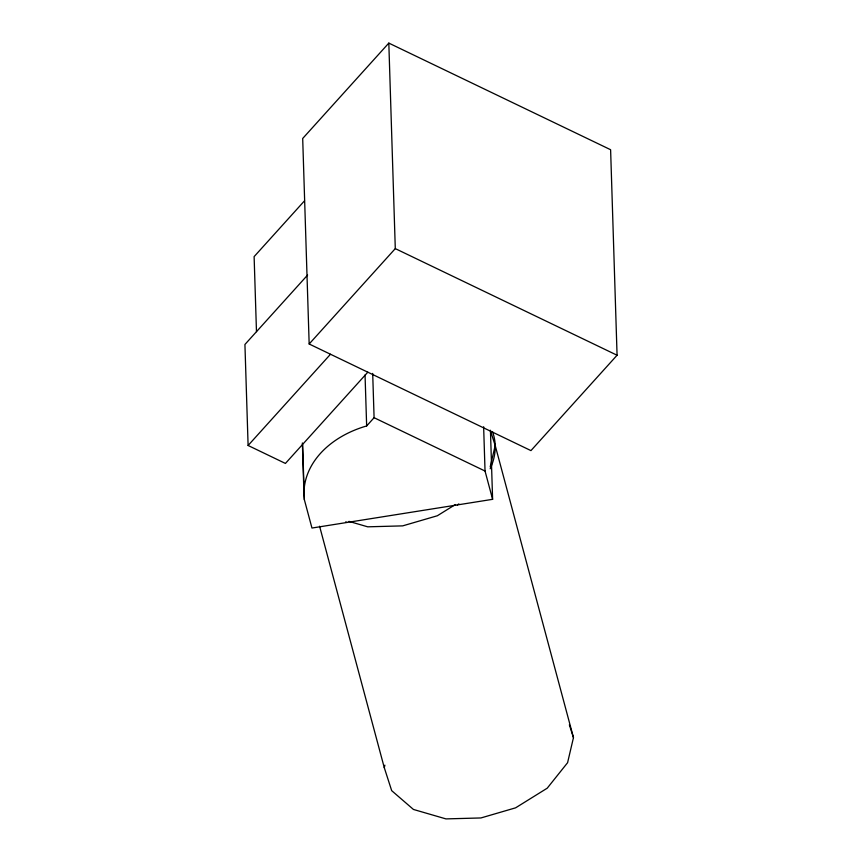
<?xml version="1.0" encoding="UTF-8"?>
<svg xmlns="http://www.w3.org/2000/svg" width="862" height="862" viewBox="0 0 862 862"><rect width="100%" height="100%" fill="white"/><g stroke="black" fill="none" stroke-linecap="round" stroke-linejoin="round"><path stroke-width="1.29" d="M490.273 430.203L495.208 445.525L573.467 737.613L567.584 762.708L547.219 788.191L515.605 807.834L480.931 817.952L445.966 818.9L413.437 809.45L391.682 790.659L384.28 767.676L384.872 765.165M490.209 466.859L495.208 445.525M388.816 43.1L302.691 138.48L309.167 343.992L530.949 450.61L617.073 355.23L610.608 149.719L388.816 43.1L395.292 248.612L309.167 343.992M304.512 200.814L254.118 256.628L256.477 331.654M307.605 275.053L244.927 344.477L248.105 445.482L285.419 463.433L367.815 372.19M248.105 445.482L330.491 354.25M490.456 430.881L492.611 499.324L311.958 528.04L304.372 499.744L304.017 495.305A96.425 70.899 -1.8 0 1 366.652 425.947L374.086 417.704L372.696 373.418M455.405 504.529L437.346 515.756L402.673 525.874L367.708 526.822L348.938 521.37M395.292 248.612L617.073 355.23M374.086 417.704L485.037 471.04L492.611 499.324M569.362 724.834L573.467 737.613M319.587 526.219L384.28 767.676M483.636 426.744L485.037 471.04M365.046 374.938L366.652 425.947M302.648 444.717L304.372 499.744M302.368 442.96L304.017 495.305M492.482 431.657A96.425 64.391 -15 0 1 490.198 468.777M458.853 503.904A96.425 64.391 -15 0 1 457.313 504.938M347.246 522.426A96.425 64.391 -15 0 1 345.662 521.887"/></g></svg>
